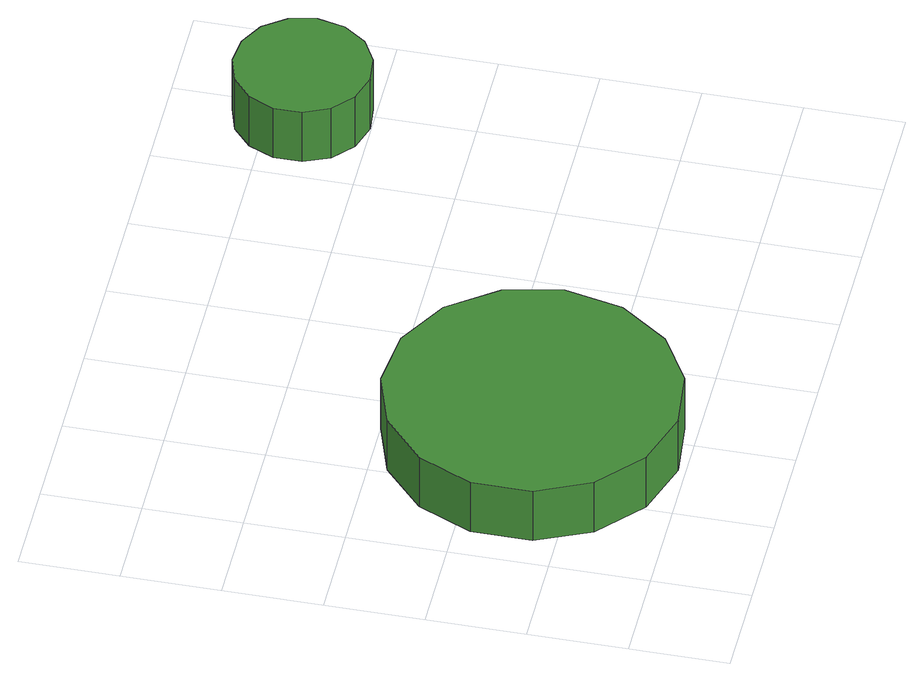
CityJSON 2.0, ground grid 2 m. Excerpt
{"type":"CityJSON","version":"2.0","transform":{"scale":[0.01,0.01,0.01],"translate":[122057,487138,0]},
"CityObjects":{
"tree1":{"type":"SolitaryVegetationObject","attributes":{"function":"something"},"geometry":[{"type":"MultiSurface","lod":"1","boundaries":[[[0,1,2,3,4,5,6,7,8,9,10,11,12,13,14]],[[15,16,17,18,19,20,21,22,23,24,25,26,27,28,29]],[[0,29,28,1]],[[1,28,27,2]],[[2,27,26,3]],[[3,26,25,4]],[[4,25,24,5]],[[5,24,23,6]],[[6,23,22,7]],[[7,22,21,8]],[[8,21,20,9]],[[9,20,19,10]],[[10,19,18,11]],[[11,18,17,12]],[[12,17,16,13]],[[13,16,15,14]],[[14,15,29,0]]]}]},
"tree2":{"type":"SolitaryVegetationObject","attributes":{"function":"something"},"geometry":[{"type":"MultiSurface","lod":"1","boundaries":[[[30,31,32,33,34,35,36,37,38,39,40,41,42,43,44]],[[45,46,47,48,49,50,51,52,53,54,55,56,57,58,59]],[[30,59,58,31]],[[31,58,57,32]],[[32,57,56,33]],[[33,56,55,34]],[[34,55,54,35]],[[35,54,53,36]],[[36,53,52,37]],[[37,52,51,38]],[[38,51,50,39]],[[39,50,49,40]],[[40,49,48,41]],[[41,48,47,42]],[[42,47,46,43]],[[43,46,45,44]],[[44,45,59,30]]]}]}
},
"vertices":[
[605,299,202],[579,418,202],[507,517,202],[402,578,202],[280,591,202],[164,553,202],[73,471,202],[23,360,202],[23,237,202],[73,126,202],[164,44,202],[280,6,202],[402,19,202],[507,80,202],[579,179,202],[579,179,75],[507,80,75],[402,19,75],[280,6,75],[164,44,75],[73,126,75],[23,237,75],[23,360,75],[73,471,75],[164,553,75],[280,591,75],[402,578,75],[507,517,75],[579,418,75],[605,299,75],
[1317,938,161],[1305,994,161],[1272,1040,161],[1222,1068,161],[1166,1074,161],[1111,1057,161],[1069,1019,161],[1046,967,161],[1046,910,161],[1069,858,161],[1111,820,161],[1166,802,161],[1222,808,161],[1272,836,161],[1305,882,161],[1305,882,34],[1272,836,34],[1222,808,34],[1166,802,34],[1111,820,34],[1069,858,34],[1046,910,34],[1046,967,34],[1069,1019,34],[1111,1057,34],[1166,1074,34],[1222,1068,34],[1272,1040,34],[1305,994,34],[1317,938,34]
]}
